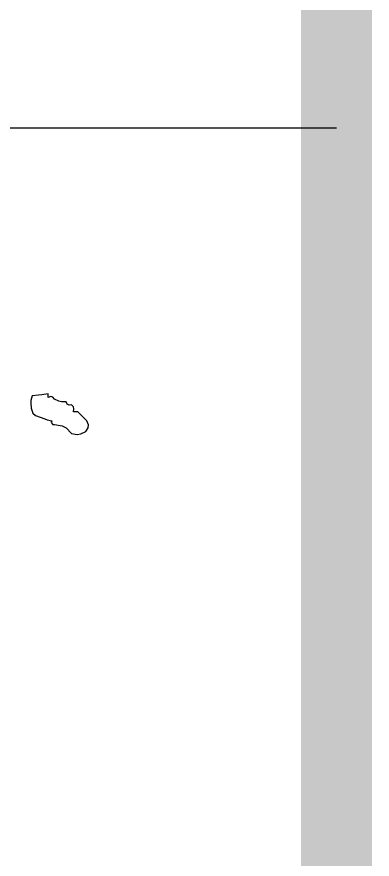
# Model space of a CAD drawing. Extents: x -737978 to 768813, y -372247 to 1140308.
# Drawn here: x 390024 to 390273, y -258732 to -258140 of the extents above; entities that cross this region are included whole.
import ezdxf

# ---------------------------------------------------------------- set-up
doc = ezdxf.new("R2010")
doc.units = 0
doc.header["$LTSCALE"] = 1000
doc.header["$MEASUREMENT"] = 0
doc.layers.get('0').update_dxf_attribs({"linetype": 'CONTINUOUS'})
doc.layers.add('PUB_TITLE', color=4, linetype='CONTINUOUS')

# ---------------------------------------------------------------- blocks, each defined once
blk = doc.blocks.new('黄履优')
for p, q in [((1.436974, 0.478436), (1.435887, 0.473884)), ((1.442993, 0.478909), (1.436974, 0.478436)), ((1.446, 0.479243), (1.442993, 0.478909)), ((1.451977, 0.480103), (1.446, 0.479243)), ((1.451977, 0.478769), (1.451977, 0.480103)), ((1.451977, 0.478102), (1.451977, 0.478769)), ((1.451977, 0.476769), (1.451977, 0.478102)), ((1.454267, 0.477571), (1.451977, 0.476769)), ((1.456291, 0.476993), (1.454267, 0.477571)), ((1.457811, 0.475102), (1.456291, 0.476993)), ((1.435887, 0.473884), (1.435711, 0.471426)), ((1.435711, 0.471426), (1.43614, 0.466766)), ((1.461921, 0.473398), (1.457811, 0.475102)), ((1.464207, 0.47287), (1.461921, 0.473398)), ((1.468647, 0.472601), (1.464207, 0.47287)), ((1.469663, 0.470609), (1.468647, 0.472601)), ((1.471445, 0.469718), (1.469663, 0.470609)), ((1.473648, 0.4701), (1.471445, 0.469718)), ((1.475385, 0.467969), (1.473648, 0.4701)), ((1.43614, 0.466766), (1.437758, 0.462338)), ((1.437758, 0.462338), (1.440047, 0.46005)), ((1.475315, 0.463432), (1.475845, 0.46613)), ((1.476982, 0.463432), (1.475315, 0.463432)), ((1.475845, 0.46613), (1.475385, 0.467969)), ((1.477816, 0.463432), (1.476982, 0.463432)), ((1.479483, 0.463432), (1.477816, 0.463432)), ((1.482817, 0.460098), (1.479483, 0.463432)), ((1.440047, 0.46005), (1.444475, 0.458431)), ((1.444475, 0.458431), (1.448719, 0.456833)), ((1.448719, 0.456833), (1.450903, 0.456161)), ((1.450903, 0.456161), (1.455311, 0.455097)), ((1.455311, 0.455097), (1.454792, 0.453513)), ((1.454792, 0.453513), (1.456145, 0.451709)), ((1.484484, 0.458431), (1.482817, 0.460098)), ((1.487818, 0.455097), (1.484484, 0.458431)), ((1.489171, 0.451318), (1.487818, 0.455097)), ((1.456145, 0.451709), (1.457811, 0.451763)), ((1.457811, 0.451763), (1.46486, 0.450512)), ((1.46486, 0.450512), (1.468626, 0.44853)), ((1.468626, 0.44853), (1.473648, 0.443428)), ((1.486984, 0.445095), (1.488945, 0.448599)), ((1.488945, 0.448599), (1.489171, 0.451318)), ((1.473648, 0.443428), (1.478952, 0.442552)), ((1.478952, 0.442552), (1.482059, 0.44294)), ((1.482059, 0.44294), (1.486984, 0.445095))]:
    blk.add_line(p, q)
blk = doc.blocks.new('TQ1')
at = {"layer": 'PUB_TITLE'}
blk.add_line((-49854.76, -404654.76), (-43854.76, -404654.76), dxfattribs=at)
at = {"xscale": 1056, "yscale": 1056, "zscale": 1056}
blk.add_blockref('黄履优', (-45670.41, -405422.44), dxfattribs=at)

msp = doc.modelspace()

# ---------------------------------------------------------------- linework, layer by layer
at = {"layer": 'PUB_TITLE', "color": 6, "const_width": 50}
msp.add_lwpolyline([(328948.01, -268109.72), (390248.01, -268109.72), (390248.01, -239409.72), (328948.01, -239409.72)], close=True, dxfattribs=at)

# ---------------------------------------------------------------- block references
at = {"xscale": 0.716753740501642, "yscale": 0.716753740501642, "zscale": 0.716753740501642}
msp.add_blockref('TQ1', (421681.07, 31819.57), dxfattribs=at)

doc.saveas('drawing.dxf')
